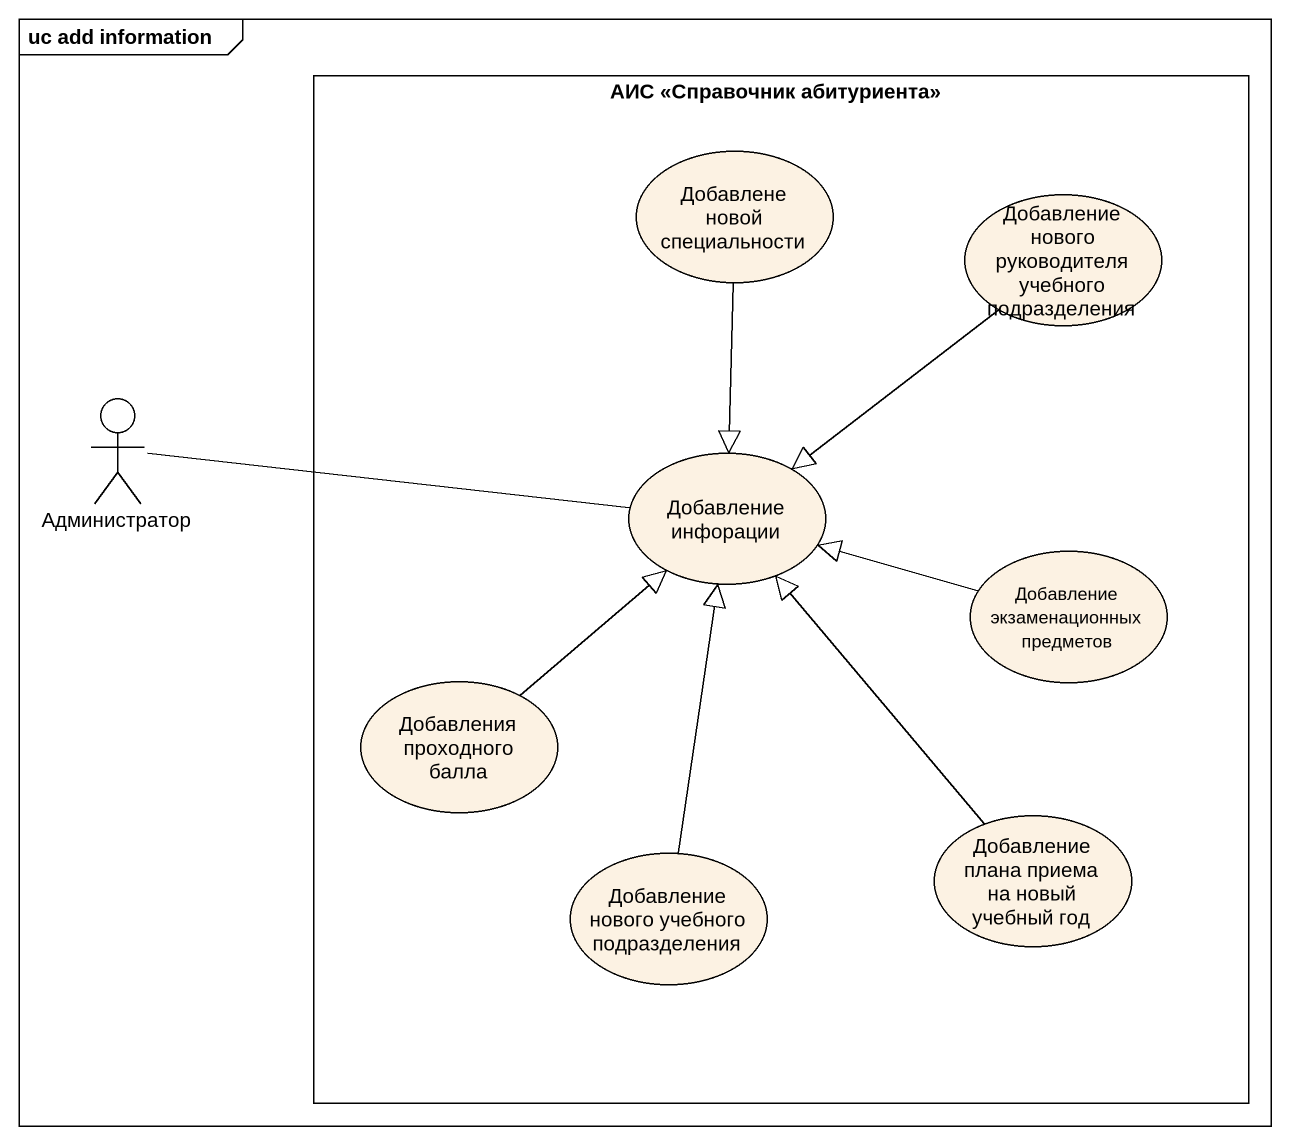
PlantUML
@startuml
mainframe uc add information
rectangle "АИС <<Справочник абитуриента>>" as АИС_Справочник_абитуриента {
  usecase "Добавлене новой специальности" as Добавлене_новой
  usecase "Добавление нового руководителя учебного подразделения" as Добавление_нового
  usecase "Добавление инфорации" as Добавление_инфорации
  usecase "Добавление экзаменационных предметов" as Добавление_экзаменационных
  usecase "Добавления проходного балла" as Добавления_проходного_балла
  usecase "Добавление плана приема на новый учебный год" as Добавление_плана_приема_на
  usecase "Добавление нового учебного подразделения" as Добавление_нового_учебного
}
actor Администратор
Добавлене_новой --|> Добавление_инфорации
Добавление_нового --|> Добавление_инфорации
Добавление_инфорации -left- Администратор
Добавление_экзаменационных -left-|> Добавление_инфорации
Добавления_проходного_балла -up-|> Добавление_инфорации
Добавление_плана_приема_на -up-|> Добавление_инфорации
Добавление_нового_учебного -up-|> Добавление_инфорации
@enduml
